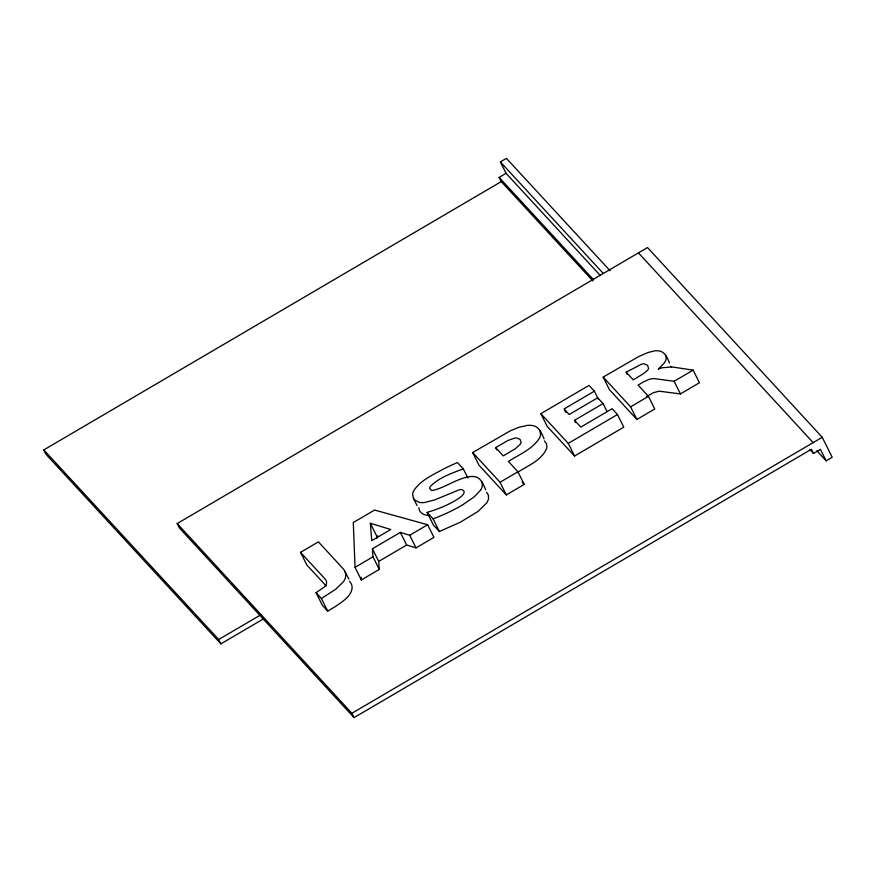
<?xml version="1.0" encoding="UTF-8"?>
<svg xmlns="http://www.w3.org/2000/svg" width="876" height="876" viewBox="0 0 876 876"><rect width="100%" height="100%" fill="white"/><g stroke="black" fill="none" stroke-linecap="round" stroke-linejoin="round"><path stroke-width="1.31" d="M480.639 490.078L474.288 496.801L463.273 504.423M600.476 275.677L506.065 173.339L500.371 161.918L506.427 158.37L610.09 270.728M592.877 280.933L501.258 181.617L499.145 177.401L506.065 173.339M263.347 618.949L220.872 643.86L45.968 454.261L43.8 449.914L501.258 181.617M826.145 460.842L820.451 449.41L813.53 453.472L811.428 449.246L354.057 717.63L179.361 527.921L177.193 523.563L647.506 247.547L822.236 437.288L832.2 457.283L826.145 460.842L816.903 450.801M326.179 585.978L306.83 564.976L300.534 552.351L318.415 541.861L343.753 569.389L348.878 579.113M539.923 430.587L540.601 434.649A21.363 10.359 -26.5 0 1 539.222 438.471C532.082 449.498 518.964 454.589 508.409 461.455L517.924 471.77L524.22 484.406L506.339 494.896L478.931 465.167L472.635 452.531L510.193 430.872L518.68 427.346L527.199 425.418A21.385 10.37 -26.5 0 1 532.17 425.506C538.992 426.097 541.828 433.489 544.04 438.854M607.057 411.61L603.049 403.573L574.525 420.305L580.788 427.105L612.127 408.72L617.471 414.523L623.767 427.149L574.547 456.024L547.139 426.294L540.842 413.658L589.033 385.385L594.377 391.189L598.385 399.226M646.433 396.521L653.551 392.656L659.146 391.189L680.422 393.915L699.442 382.757L693.146 370.121L674.126 381.279L653.573 378.509L649.127 379.319L643.181 382.1L638.1 385.09L648.47 396.335L654.766 408.972L636.885 419.462L609.477 389.721L603.181 377.085L638.495 356.663L647.933 352.546L654.361 350.915A16.381 7.939 -26.5 0 1 657.92 350.794C664.512 350.816 667.556 357.934 669.472 363.08M495.641 447.603L508.036 440.442L514.54 438.164A9.034 4.38 -26.5 0 1 517.125 438.088L520.191 439.566L521.056 442.347A9.165 4.446 -26.5 0 1 520.191 444.296L515.548 448.589L503.273 455.881L495.641 447.603L496.791 449.903M626.187 372.169L641.714 364.098A6.701 3.252 -26.5 0 1 644.101 363.803L647.671 365.391L648.547 368.632A6.712 3.252 -26.5 0 1 647.495 370.373L643.291 373.8L633.228 379.801L626.187 372.169L627.336 374.468M594.377 391.189L564.067 408.961L569.181 414.512L597.706 397.77L603.049 403.573M372.399 548.781L400.332 532.389L409.716 535.258L416.012 547.883L433.949 537.36L427.652 524.735L374.578 510.051L353.291 522.534L355.043 567.33L361.339 579.956L379.275 569.433L378.706 561.417L372.399 548.781L372.979 556.808L379.275 569.433M43.8 449.914L218.704 639.502L261.147 614.613M355.043 567.33L372.979 556.808M409.716 535.258L427.652 524.735M472.635 452.531L500.043 482.26L517.924 471.77M517.081 472.69C527.396 465.769 541.686 460.656 546.712 448.227A19.754 9.57 -26.5 0 0 546.92 447.089L546.46 443.738L544.412 440.88M540.842 413.658L568.25 443.387L617.471 414.523M603.181 377.085L630.589 406.825L648.47 396.335M349.447 581.325C355.985 587.84 349.119 596.753 343.293 600.881A41.216 19.984 -26.5 0 1 341.76 602.097L336.537 605.776A65.678 31.843 -26.5 0 1 334.522 607.068L327.712 611.12L322.368 605.316L316.072 592.691L324.24 587.084A10.271 4.982 -26.5 0 0 326.496 583.679L326.584 581.533L325.543 579.507L300.534 552.351M378.706 561.417L406.628 545.025L416.012 547.883M316.072 592.691L321.415 598.483L335.639 589.329L343.184 581.992A21.999 10.665 -26.5 0 0 345.429 577.777L345.867 574.579L345.111 571.557M177.193 523.563L351.889 713.283L822.236 437.288M467.872 478.022L463.284 468.835L457.491 462.55A123.691 59.962 -26.5 0 0 443.99 468.748C433.291 474.693 420.907 479.938 413.877 490.505A20.279 9.833 -26.5 0 0 412.596 494.119L413.603 498.564A34.58 16.764 -26.5 0 0 414.917 500.141L419.275 502.342A18.319 8.88 -26.5 0 0 424.499 502.528L434.693 499.9L459.331 489.761A6.636 3.219 -26.5 0 1 460.371 489.596A6.428 3.121 -26.5 0 1 462.123 489.673C467.795 492.082 460.152 497.71 457.403 499.221C448.074 505.178 437.671 509.23 427.105 512.394L433.401 525.031L439.369 531.502L460.371 522.205L478.197 511.321L486.957 502.671L488.534 499.002L488.359 495.29A32.981 15.987 -26.5 0 0 487.899 494.206L486.563 492.312M463.284 468.835C451.698 473.292 438.854 477.464 430.138 486.717A6.384 3.099 -26.5 0 0 429.623 488.315L431.233 490.286A5.661 2.737 -26.5 0 0 432.722 490.45C445.38 487.582 456.144 478.887 469.098 476.741A17.005 8.245 -26.5 0 1 473.85 476.555C480.65 476.862 483.421 484.472 485.632 489.651M693.146 370.121L671.859 366.913L662.201 367.756A14.498 7.03 -26.5 0 0 658.194 369.223L664.227 363.047A17.881 8.672 -26.5 0 0 666.231 357.791L665.585 355.295M370.351 523.257L390.762 529.509L371.742 540.656L370.351 523.257L376.647 535.882L376.855 538.411M376.647 535.882L378.706 536.517M670.644 366.234L671.607 367.449M638.451 252.901L813.147 442.621M809.829 449.454L813.53 453.472M500.371 161.918L603.104 273.279M499.145 177.401L593.556 279.729M522.293 482.326L524.22 484.406M427.105 512.394L433.072 518.866L439.369 531.502M674.126 381.279L680.422 393.915M630.589 406.825L636.885 419.462M574.525 420.305L575.674 422.604M564.648 410.11L565.787 412.41M568.25 443.387L574.547 456.024M500.043 482.26L506.339 494.896M413.264 497.973L417.042 505.551M400.332 532.389L406.628 545.025M321.415 598.483L327.712 611.12M351.889 713.283L354.057 717.63M218.704 639.502L220.872 643.86M481.537 481.45L482.38 484.143L482.074 487.012A19.699 9.548 -26.5 0 1 480.639 490.078M361.23 577.317L361.339 579.956M418.837 507.664C418.892 512.526 424.05 515.559 428.506 515.285A19.929 9.658 -26.5 0 0 428.966 515.274M463.316 504.466A88.104 42.716 -26.5 0 1 433.072 518.811"/></g></svg>
